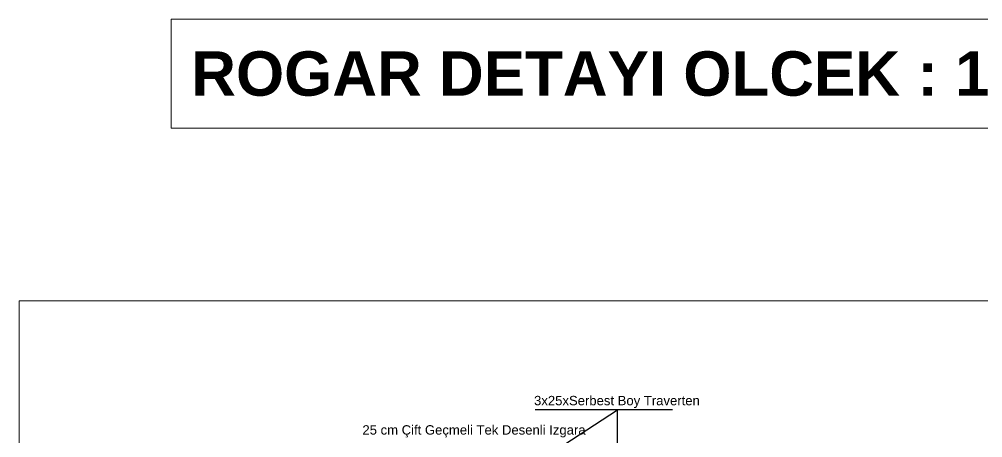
# Model space of a CAD drawing. Header units: millimetres. Extents: x 14753 to 45183, y 5640 to 19518.
# Drawn here: x 43505 to 44534, y 16558 to 17005 of the extents above; entities that cross this region are included whole.
import ezdxf

# ---------------------------------------------------------------- set-up
doc = ezdxf.new("R2010")
doc.units = ezdxf.units.MM
doc.layers.add('1', color=7, linetype='Continuous', lineweight=0)
doc.layers.add('k ic olcu', color=254, linetype='Continuous', lineweight=18)
doc.layers.add('AY', color=7, linetype='Continuous')
doc.layers.add('M-BİLGİ-YAZI', color=20, linetype='Continuous')
doc.styles.add('MTX03', font='arialbd.ttf')
doc.styles.add('Style-Arial', font='arial.ttf')

# ---------------------------------------------------------------- blocks, each defined once
blk = doc.blocks.new('SAVAK')
at = {"layer": 'M-BİLGİ-YAZI'}
for p, q in [((37871.1, 3428.2), (38051.2, 3545.2)), ((38110.2, 3545.2), (37963.4, 3545.2)), ((38051.2, 3430), (38051.2, 3545.2))]:
    blk.add_line(p, q, dxfattribs=at)
at = {"layer": 'M-BİLGİ-YAZI', "style": 'Style-Arial'}
for s, p in [('3x25xSerbest Boy Traverten', (37962.2, 3550.2)), ('25 cm Çift Geçmeli Tek Desenli Izgara', (37778.9, 3518.9))]:
    blk.add_text(s, height=10, dxfattribs=at).set_placement(p)

msp = doc.modelspace()

# ---------------------------------------------------------------- linework, layer by layer
at = {"layer": '1', "color": 9, "linetype": 'ByBlock'}
for p, q in [((43667.1, 17004.7, 574.2), (44721.3, 17004.7, 574.2)), ((43667.1, 16888.6, 574.2), (43667.1, 17004.7, 574.2)), ((44721.3, 16888.6, 574.2), (43667.1, 16888.6, 574.2))]:
    msp.add_line(p, q, dxfattribs=at)
at = {"layer": 'k ic olcu'}
msp.add_lwpolyline([(45101.3, 16704.2), (43504.9, 16704.2), (43504.9, 15730), (45101.3, 15730)], close=True, dxfattribs=at)

# ---------------------------------------------------------------- block references
msp.add_blockref('SAVAK', (6092.5, 13042.7))

# ---------------------------------------------------------------- texts
at = {"layer": 'AY', "style": 'MTX03'}
msp.add_text('ROGAR DETAYI OLCEK : 1/10', height=47.348, dxfattribs=at).set_placement((43688.6, 16923.1, 574.2))

doc.saveas('drawing.dxf')
